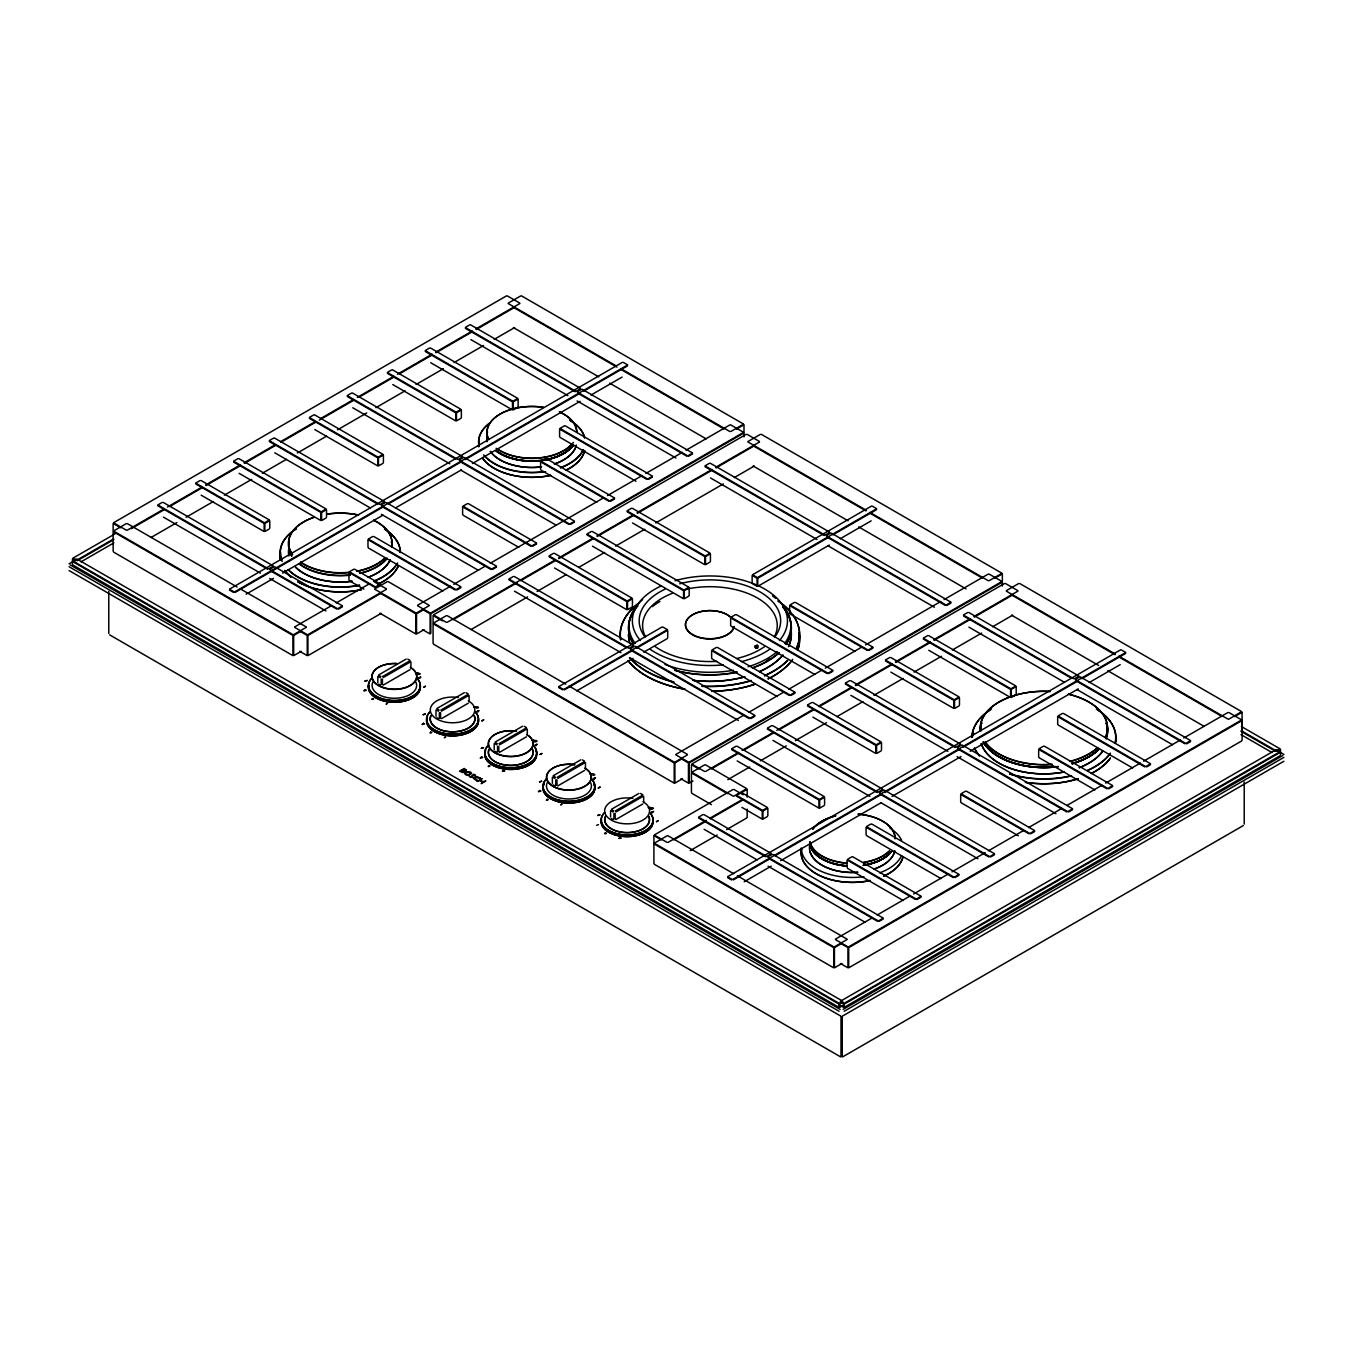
<?xml version="1.0" encoding="UTF-8"?>
<svg xmlns="http://www.w3.org/2000/svg" width="1353" height="1353" viewBox="0 0 1353 1353"><rect width="100%" height="100%" fill="white"/><g stroke="black" fill="none" stroke-linecap="round" stroke-linejoin="round"><path stroke-width="1.5" d="M847.993 967.31L847.993 948.182M848.686 967.31L848.686 948.182M1242.088 740.192L1242.088 720.659M1244.219 824.078L1244.219 782.051M386.992 703.272L386.112 704.22L387.516 703.357M445.171 736.878L444.308 737.808L445.695 736.945M561.546 804.054L560.683 805.001L562.07 804.139M415.625 673.253L417.908 673.27L415.963 673.709M473.804 706.841L476.087 706.858L474.159 707.298M755.684 647.157L755.82 648.273L757.46 648.188M757.595 645.922L755.549 645.922M757.325 648.273L756.902 646.971M113.618 522.715L506.411 295.935M157.912 504.889L162.242 502.386M195.796 483.021L200.126 480.518M233.663 461.153L237.993 458.65M269.315 440.571L273.644 438.068M309.414 417.417L313.744 414.914M347.281 395.55L351.611 393.046M387.398 372.396L391.727 369.893M425.265 350.528L429.594 348.025M465.364 327.375L469.694 324.872M113.618 530.951L126.336 523.594M508.305 303.072L520.685 295.935M72.91 558.18L114.988 533.894M72.91 560.852L76.022 559.043M69.121 563.778L74.584 560.632M127.283 530.19L163.781 509.117M167.434 507.02L202.121 486.995M205.774 484.881L240.445 464.857M244.098 462.743L275.133 444.833M280.612 441.67L315.283 421.646M320.762 418.483L353.623 399.524M357.277 397.41L393.774 376.337M397.427 374.223L432.114 354.198M435.767 352.101L472.265 331.011M475.918 328.914L519.738 303.613M76.935 560.108L113.534 539.001M131.275 528.685L164.136 509.726M169.615 506.563L202.46 487.587M206.113 485.473L240.8 465.466M244.453 463.352L275.488 445.441M280.95 442.279L315.638 422.254M319.291 420.14L353.979 400.116M359.441 396.953L394.129 376.929M399.609 373.766L432.47 354.807M436.106 352.693L472.62 331.62M476.273 329.506L514.597 307.385M77.273 560.7L113.872 539.576M80.943 561.884L113.872 542.874M151.012 537.513L176.905 522.562M186.037 517.286L213.419 501.489M224.361 495.164L251.743 479.351M262.364 473.229L286.43 459.327M297.389 453.001L326.597 436.14M337.54 429.814L366.748 412.953M375.88 407.693L405.088 390.831M416.031 384.506L443.412 368.692M454.016 362.57L483.579 345.505M494.183 339.383L514.597 327.595M264.968 522.562L268.959 520.262M378.603 456.959L382.578 454.659M456.57 411.938L460.561 409.638M265.323 523.154L269.298 520.854M378.941 457.568L382.933 455.268M456.925 412.547L460.899 410.247M264.968 531.475L269.298 528.972M378.603 465.872L382.933 463.369M456.57 420.851L460.899 418.348M321.726 511.586L325.701 509.286M513.328 400.978L517.303 398.678M322.065 512.195L326.056 509.895M513.666 401.57L517.658 399.27M321.726 520.499L326.056 517.996M513.328 409.874L517.658 407.388M229.536 589.147L622.329 362.367M269.044 568.649L273.018 566.349M380.43 504.331L384.421 502.031M458.413 459.31L462.388 457.01M576.496 391.135L580.471 388.835M269.974 569.19L273.966 566.89M381.377 504.872L385.368 502.572M459.36 459.851L463.335 457.551M577.427 391.677L581.418 389.376M234.813 591.785L627.268 365.209M235.151 592.394L383 507.037M388.48 503.874L461.491 461.711M465.144 459.614L580.149 393.216M583.803 391.102L627.606 365.817M246.111 594.187L273.492 578.374M282.608 573.097L383 515.138M395.431 507.967L461.491 469.829M472.451 463.504L580.149 401.317M591.092 394.991L622.126 377.081M368.456 538.968L372.785 536.464M560.057 428.343L564.387 425.857M349.446 571.727L353.776 569.224M463.064 506.123L467.394 503.637M541.048 461.119L545.377 458.616M294.734 626.879L331.164 605.84M336.271 602.897L369.403 583.769M338.081 608.512L342.072 606.212M375.965 586.644L379.939 584.344M293.787 634.557L306.167 627.42M338.436 609.104L342.41 606.804M376.303 587.236L380.294 584.936M294.142 635.166L301.212 631.09M374.933 588.809L387.313 581.655M308.044 634.557L386.366 589.35M308.399 635.166L381.242 593.104M293.787 655.579L301.212 651.3M308.044 655.579L381.242 613.315M417.603 605.214L450.481 586.238M453.779 584.327L485.169 566.197M490.31 563.237L603.861 497.667M607.514 495.57L642.218 475.529M645.871 473.432L682.386 452.342M686.039 450.228L729.859 424.927M456.502 589.401L460.494 587.101M492.154 568.835L496.145 566.535M532.253 545.682L536.245 543.382M570.137 523.814L574.112 521.514M610.237 500.661L614.211 498.361M648.104 478.793L652.095 476.493M688.203 455.64L692.195 453.34M416.673 612.892L429.036 605.755M730.806 431.522L743.169 424.385M456.857 590.009L460.832 587.709M492.492 569.427L496.483 567.127M532.608 546.274L536.583 543.974M570.476 524.406L574.467 522.106M610.575 501.253L614.566 498.953M648.459 479.385L652.434 477.085M688.559 456.232L692.533 453.931M417.012 613.501L424.081 609.408M736.455 429.07L743.524 424.994M430.93 612.892L743.169 432.622M431.269 613.501L743.524 433.214M433.552 614.82L746.146 434.347M509.049 578.983L513.379 576.479M549.149 555.829L553.478 553.326M587.016 533.961L591.346 531.458M627.132 510.808L631.462 508.305M705.099 465.787L709.429 463.284M433.552 623.04L446.27 615.7M748.04 441.484L760.42 434.347M416.673 633.914L424.081 629.635M447.217 622.295L554.95 560.108M558.603 557.994L593.307 537.97M596.944 535.856L633.475 514.766M637.128 512.652L711.982 469.44M715.636 467.326L759.473 442.025M453.035 619.742L516.947 582.839M520.601 580.725L555.305 560.7M558.958 558.586L593.646 538.562M597.299 536.448L633.813 515.375M637.466 513.261L712.338 470.032M715.991 467.935L754.331 445.797M378.654 674.944L406.103 659.097M382.628 676.517L409.469 661.025M383.237 677.582L410.077 662.091M470.962 629.619L527.569 596.927M537.04 591.464L566.247 574.585M578.695 567.414L604.605 552.447M615.564 546.122L644.772 529.26M655.731 522.934L723.297 483.934M734.256 477.609L754.331 466.007M383.237 685.092L410.077 669.6M419.802 678.411L418.72 677.785L420.901 677.041L419.379 677.904M436.85 708.532L464.299 692.685M627.64 600.749L631.631 598.449M705.623 555.728L709.598 553.428M627.995 601.341L631.969 599.041M705.962 556.32L709.953 554.02M440.807 710.122L467.648 694.613M441.433 711.188L468.273 695.696M627.64 609.662L631.969 607.159M705.623 564.641L709.953 562.138M441.433 718.68L468.273 703.188M684.381 589.773L688.373 587.473M684.736 590.382L688.711 588.081M477.998 712.016L476.916 711.374L479.08 710.629L477.575 711.492M684.381 598.686L688.711 596.183M558.789 686.631L661.955 627.065M752.606 574.721L871.383 506.157M629.483 648.104L633.458 645.804M825.533 534.925L829.524 532.625M630.43 648.662L634.405 646.362M826.48 535.467L830.454 533.167M564.049 689.269L666.877 629.906M757.883 577.359L876.304 508.999M564.404 689.878L632.95 650.303M636.553 648.205L667.232 630.515M758.238 577.968L829.288 536.938M832.924 534.841L876.643 509.591M576.682 690.893L632.95 658.404M643.774 652.163L667.232 638.616M757.883 586.272L829.288 545.056M840.213 538.748L871.18 520.854M495.029 742.137L522.495 726.273M499.003 743.71L525.843 728.218M499.612 744.776L526.452 729.284M731.11 617.154L735.457 614.651M499.612 752.285L526.452 736.793M536.008 741.106C531.797 743.169 540.608 740.48 535.348 740.869M536.177 745.604L535.095 744.979L537.276 744.218L535.754 745.097M712.118 649.914L716.447 647.41M790.084 604.892L794.431 602.389M553.225 775.726L580.674 759.879M557.182 777.298L584.022 761.807M557.808 778.381L584.648 762.872M557.808 785.873L584.648 770.381M594.373 779.193L593.29 778.567L595.455 777.823L593.95 778.685M675.959 754.365L743.524 715.365M748.666 712.405L783.708 692.161M788.833 689.201L822.049 670.023M825.347 668.111L862.216 646.835M865.531 644.924L940.741 601.51M944.039 599.599L988.214 574.095M750.509 717.986L754.5 715.686M790.609 694.833L794.6 692.533M828.493 672.965L832.467 670.665M868.592 649.812L872.567 647.512M946.559 604.791L950.55 602.491M675.029 762.06L687.392 754.906M989.161 580.691L1001.524 573.554M750.847 718.595L754.839 716.295M790.964 695.442L794.938 693.142M828.831 673.574L832.822 671.274M868.93 650.421L872.922 648.121M946.914 605.4L950.888 603.1M675.367 762.652L682.436 758.576M994.81 578.221L1001.88 574.146M689.286 762.06L1001.524 581.773M689.624 762.652L1001.88 582.382M611.404 809.314L638.87 793.467M691.907 763.971L1004.501 583.498M615.378 810.904L642.218 795.412M615.987 811.969L642.827 796.477M731.753 748.716L736.083 746.213M767.405 728.134L771.734 725.648M807.504 704.981L811.834 702.495M845.371 683.113L849.701 680.627M885.471 659.96L889.817 657.473M923.355 638.109L927.684 635.606M963.454 614.955L967.784 612.452M691.907 772.208L704.625 764.868M1006.395 590.635L1018.758 583.498M675.029 783.066L682.436 778.787M615.987 819.478L642.827 803.97M705.573 771.464L738.434 752.488M742.087 750.374L773.138 732.447M776.791 730.349L813.305 709.26M818.785 706.097L851.646 687.121M855.299 685.007L891.83 663.934M895.483 661.82L930.171 641.796M933.824 639.681L970.338 618.592M973.991 616.494L1017.828 591.193M711.39 768.893L738.789 753.08M744.268 749.917L773.476 733.055M778.956 729.893L813.66 709.868M819.14 706.706L852.001 687.713M855.654 685.616L892.168 664.526M895.821 662.412L930.526 642.387M934.179 640.273L970.693 619.2M974.346 617.086L1012.687 594.948M689.286 783.066L692.939 780.969M652.552 812.798L651.469 812.172L653.651 811.411L652.129 812.274M727.829 779.632L749.748 766.982M760.352 760.843L786.262 745.892M795.395 740.615L826.429 722.705M837.05 716.566L862.96 701.615M873.92 695.29L903.127 678.411M914.087 672.086L941.468 656.273M952.427 649.947L981.652 633.086M992.612 626.76L1012.687 615.158M654.378 834.919L733.038 789.492M733.986 796.105L746.349 788.951M698.672 817.094L703.002 814.591M736.556 795.226L740.886 792.723M739.634 793.636L746.704 789.56M654.378 843.156L667.097 835.799M668.044 842.395L706.283 820.324M709.936 818.21L742.712 799.285M673.845 839.841L704.812 821.964M710.274 818.819L743.068 799.894M690.233 850.597L717.208 835.021M726.662 829.575L746.704 818.007M763.058 810.126L767.05 807.826M876.693 744.539L880.668 742.239M954.66 699.518L958.651 697.218M763.413 810.735L767.388 808.434M877.032 745.131L881.023 742.831M955.015 700.11L958.989 697.81M763.058 819.039L767.388 816.535M876.693 753.435L881.023 750.949M954.66 708.414L958.989 705.928M819.817 799.166L823.791 796.866M1011.418 688.542L1015.393 686.242M820.155 799.758L824.146 797.458M1011.756 689.134L1015.748 686.834M819.817 808.062L824.146 805.576M1011.418 697.455L1015.748 694.952M727.626 876.727L1120.419 649.93M767.134 856.212L771.109 853.912M878.52 791.894L882.511 789.594M956.503 746.873L960.478 744.573M1074.586 678.699L1078.561 676.399M768.064 856.753L772.056 854.453M879.467 792.435L883.458 790.135M957.45 747.414L961.425 745.114M1075.517 679.257L1079.508 676.957M732.886 879.365L1125.341 652.789M733.241 879.957L769.756 858.884M775.218 855.722L881.091 794.6M884.744 792.486L959.581 749.291M963.235 747.177L1078.24 680.779M1081.893 678.682L1125.696 653.381M744.201 881.75L771.227 866.14M780.698 860.677L881.091 802.701M892.05 796.393L961.07 756.547M970.186 751.27L1078.24 688.897M1089.182 682.572L1120.216 664.644M866.546 826.531L870.875 824.045M1058.147 715.923L1062.477 713.42M847.536 859.307L851.866 856.804M961.154 793.704L965.484 791.201M1039.138 748.683L1043.467 746.179M835.494 939.083L872.009 918.01M877.133 915.051L910.332 895.872M913.647 893.961L948.673 873.75M951.971 871.839L985.17 852.661M988.485 850.766L1023.511 830.539M1028.635 827.579L1061.834 808.401M1066.976 805.441L1102.002 785.214M1105.655 783.116L1140.325 763.092M1143.64 761.181L1180.492 739.905M1183.79 737.994L1227.949 712.507M878.841 920.716L882.832 918.416M916.725 898.849L920.7 896.549M954.592 876.981L958.584 874.681M990.244 856.398L994.235 854.098M1030.343 833.245L1034.335 830.945M1068.227 811.377L1072.202 809.077M1108.327 788.224L1112.301 785.924M1146.194 766.356L1150.185 764.056M1186.293 743.203L1190.285 740.903M834.547 946.762L846.927 939.625M1228.896 719.103L1241.259 711.949M879.196 921.308L883.171 919.008M917.063 899.441L921.055 897.14M954.947 877.573L958.922 875.273M990.582 856.99L994.573 854.69M1030.698 833.837L1034.673 831.537M1068.566 811.986L1072.557 809.686M1108.665 788.833L1112.656 786.533M1146.549 766.965L1150.524 764.665M1186.649 743.812L1190.623 741.512M834.902 947.371L841.972 943.295M1234.545 716.633L1241.614 712.557M848.805 946.762L1241.259 720.185M849.16 947.371L1241.614 720.794M834.547 967.784L841.972 963.505M848.805 967.784L1241.614 741.004M840.365 1001.271L1276.065 749.714M839.79 1003.199L842.547 1001.609M1276.978 750.78L1279.752 749.19M840.128 1003.791L842.885 1002.184M1277.317 751.372L1280.09 749.782M844.39 1003.199L1279.752 751.845M844.729 1003.791L1280.09 752.437M839.79 1007.275L842.885 1005.482M844.39 1007.275L1280.09 755.735M843.088 1009.389L1282.813 755.532M844.171 1011.266L1283.879 757.392M843.088 1015.748L1283.879 761.265M842.462 1056.981L1243.373 825.533M757.46 645.415L755.363 645.736L755.278 647.647M521.615 295.935L743.524 424.047M761.35 434.347L1001.88 573.198M1019.705 583.498L1241.614 711.61M623.276 362.367L627.606 364.87M872.313 506.157L876.643 508.66M1121.366 649.93L1125.696 652.434M507.358 295.935L519.738 303.072M730.806 424.927L743.524 432.283M747.093 434.347L759.473 441.484M989.161 574.095L1001.88 581.435M1005.448 583.498L1017.828 590.635M1228.896 712.507L1241.614 719.847M1241.378 726.51L1280.09 748.852M508.305 303.613L615.446 365.479M620.892 368.625L729.859 431.522M748.04 442.025L866.309 510.301M869.945 512.415L988.214 580.691M1006.395 591.193L1115.362 654.091M1118.982 656.188L1227.949 719.103M513.413 307.368L616.917 367.12M620.553 369.217L724.058 428.986M753.147 445.78L865.954 510.91M869.607 513.007L982.413 578.137M1011.503 594.931L1115.007 654.7M1118.643 656.797L1222.148 716.549M1276.978 749.714L1280.09 751.524M1278.399 751.287L1283.879 754.45M1241.344 730.738L1276.065 750.78M1241.005 731.33L1275.727 751.372M1241.005 734.628L1272.057 752.556M513.413 327.578L598.753 376.861M609.662 383.153L706.249 438.913M753.147 465.99L848.111 520.82M858.681 526.926L966.042 588.893M1011.503 615.141L1098.67 665.473M1107.752 670.716L1204.339 726.476M470.641 324.872L580.471 388.294M582.365 389.376L692.533 452.984M710.376 463.284L829.524 532.067M831.402 533.167L950.888 602.153M968.731 612.452L1078.916 676.06M1080.455 676.957L1190.623 740.565M465.72 327.73L575.549 391.135M577.427 392.218L687.273 455.64M705.454 466.125L824.586 534.925M826.48 536.008L945.629 604.791M963.81 615.294L1073.639 678.699M1075.517 679.798L1185.363 743.203M465.364 328.322L575.194 391.727M578.915 393.875L686.918 456.232M705.099 466.734L824.248 535.517M827.935 537.648L945.273 605.4M963.454 615.886L1071.458 678.242M1077.005 681.455L1185.008 743.812M470.861 339.603L567.871 395.617M577.088 400.928L675.942 458.007M710.511 477.964L817.026 539.458M827.935 545.766L934.449 607.26M968.951 627.166L1064.49 682.335M1077.005 689.556L1172.544 744.725M430.542 348.025L517.658 398.323M565.317 425.857L652.434 476.138M928.632 635.606L1015.748 685.903M1063.407 713.42L1150.524 763.718M425.603 350.884L512.381 400.978M560.396 428.698L647.174 478.793M923.693 638.447L1010.471 688.542M1058.486 716.261L1145.247 766.356M425.265 351.476L512.026 401.57M560.057 429.29L646.819 479.385M923.355 639.039L1010.116 689.134M1058.147 716.87L1144.909 766.965M430.694 362.722L512.381 409.874M560.057 437.408L635.978 481.245M928.784 650.286L1010.471 697.455M1058.147 724.971L1132.596 767.963M752.961 575.059L756.936 577.359M752.606 575.668L756.598 577.968M392.658 369.893L460.899 409.299M546.324 458.616L614.566 498.005M632.392 508.305L709.953 553.089M795.361 602.389L872.922 647.174M890.748 657.473L958.989 696.863M1044.415 746.179L1112.656 785.586M387.736 372.735L455.64 411.938M541.386 461.458L609.29 500.661M627.471 511.146L704.676 555.728M790.44 605.248L867.645 649.812M885.826 660.315L953.73 699.518M1039.476 749.021L1107.38 788.224M752.606 583.769L756.936 586.272M387.398 373.343L455.284 412.547M541.048 462.049L608.951 501.253M627.132 511.755L704.338 556.32M790.084 605.84L867.307 650.421M885.471 660.907L953.375 700.11M1039.138 749.63L1107.042 788.833M392.742 384.54L455.64 420.851M541.048 470.167L596.791 502.352M632.511 522.968L704.676 564.641M790.084 613.958L855.079 651.469M890.832 672.12L953.73 708.414M1039.138 757.731L1094.865 789.915M352.558 393.046L462.743 456.671M464.282 457.551L574.467 521.159M592.293 531.458L688.711 587.134M736.387 614.651L832.822 670.327M850.648 680.627L960.478 744.032M962.372 745.114L1072.557 808.739M347.636 395.888L457.466 459.31M459.36 460.392L569.19 523.814M587.371 534.3L683.451 589.773M731.466 617.492L827.546 672.965M845.726 683.468L955.556 746.873M957.45 747.972L1067.28 811.377M347.281 396.497L455.284 458.853M460.832 462.049L568.835 524.406M587.016 534.909L683.096 590.382M731.11 618.101L827.19 673.574M845.371 684.06L955.218 747.482M958.922 749.63L1066.925 811.986M352.778 407.777L449.805 463.791M460.832 470.167L556.371 525.319M592.462 546.155L683.451 598.686M731.11 626.202L814.861 674.555M850.868 695.341L947.895 751.355M957.095 756.682L1055.949 813.745M314.691 414.914L382.933 454.32M468.341 503.637L536.583 543.027M554.426 553.326L631.969 598.094M717.394 647.41L794.938 692.195M812.781 702.495L881.023 741.884M966.431 791.201L1034.673 830.607M309.752 417.756L377.656 456.959M463.419 506.479L531.306 545.682M549.487 556.168L626.693 600.749M712.456 650.269L789.662 694.833M807.842 705.336L875.746 744.539M961.509 794.042L1029.396 833.245M309.414 418.365L377.301 457.568M463.064 507.071L530.968 546.274M549.149 556.776L626.354 601.341M712.118 650.861L789.323 695.442M807.504 705.928L875.391 745.131M961.154 794.651L1029.058 833.837M662.902 627.065L667.232 629.568M314.775 429.561L377.656 465.872M463.064 515.189L518.808 547.356M554.527 567.989L626.693 609.662M712.118 658.962L777.096 696.491M812.865 717.141L875.746 753.435M961.154 802.752L1018.335 835.765M274.574 438.068L384.759 501.675M386.298 502.572L496.483 566.18M514.309 576.479L633.458 645.263M635.352 646.362L754.839 715.348M772.664 725.648L882.511 789.053M884.388 790.135L994.573 853.76M269.653 440.909L379.483 504.331M381.377 505.413L491.207 568.835M509.388 579.321L628.536 648.104M630.43 649.203L749.562 717.986M767.743 728.489L877.573 791.894M879.467 792.993L989.297 856.398M269.315 441.518L377.318 503.874M382.865 507.071L490.868 569.427M509.049 579.93L626.388 647.664M631.885 650.844L749.224 718.595M767.405 729.081L877.234 792.503M880.955 794.651L988.958 856.99M274.794 452.798L370.333 507.95M381.377 514.326L478.404 570.34M514.461 591.16L620.959 652.653M630.075 657.913L738.383 720.439M772.884 740.362L869.911 796.376M880.955 802.752L977.965 858.766M238.94 458.65L326.056 508.948M373.716 536.464L460.832 586.762M737.03 746.213L824.146 796.511M871.806 824.045L958.922 874.326M234.001 461.491L320.779 511.586M368.794 539.306L455.572 589.401M732.091 749.072L818.869 799.166M866.884 826.886L953.662 876.981M233.663 462.1L320.424 512.195M368.456 539.915L455.217 590.009M731.753 749.663L818.514 799.758M866.546 827.478L953.307 877.573M239.092 473.33L320.779 520.499M368.456 548.016L442.905 591.007M737.182 760.91L818.869 808.062M866.546 835.596L940.995 878.587M388.26 581.655L429.036 605.214M447.217 615.7L565.825 684.178M569.123 686.089L687.392 754.365M705.573 764.868L746.704 788.613M201.056 480.518L269.298 519.924M354.723 569.224L380.294 583.989M559.127 686.969L563.119 689.269M741.816 792.723L767.388 807.487M852.813 856.804L921.055 896.193M417.603 605.755L429.983 612.892M433.907 615.158L446.27 622.295M675.959 754.906L688.339 762.06M692.262 764.327L704.625 771.464M558.789 687.578L562.763 689.878M422.559 609.408L429.628 613.501M433.552 615.75L442.397 620.858M680.914 758.576L687.984 762.652M691.907 764.919L698.977 768.994M374.341 581.858L386.366 588.809M733.986 789.492L743.169 794.803M196.134 483.359L264.038 522.562M349.801 572.082L375.018 586.644M736.895 795.564L762.128 810.126M847.874 859.645L915.778 898.849M195.796 483.968L263.683 523.154M349.446 572.674L374.68 587.236M736.556 796.173L761.773 810.735M847.536 860.237L915.44 899.441M374.933 589.35L415.726 612.892M433.907 623.395L674.082 762.06M692.262 772.546L733.038 796.105M379.905 593.02L415.371 613.501M433.552 623.987L673.726 762.652M691.907 773.155L727.373 793.619M201.157 495.164L264.038 531.475M349.446 580.792L363.856 589.113M741.951 807.403L762.128 819.039M847.536 868.355L903.28 900.54M422.559 629.635L429.983 633.914M680.914 778.787L688.339 783.066M379.905 613.23L415.726 633.914M433.552 644.214L674.082 783.066M691.907 793.365L711.424 804.629M163.189 502.386L273.018 565.791M274.913 566.89L342.41 605.856M703.949 814.591L771.464 853.574M773.003 854.453L883.171 918.061M158.267 505.227L268.097 568.649M269.974 569.731L337.151 608.512M699.027 817.432L766.187 856.212M768.064 857.295L877.911 920.716M157.912 505.836L267.742 569.241M271.446 571.372L336.796 609.104M698.672 818.041L765.832 856.804M769.553 858.952L877.556 921.308M163.409 517.117L260.419 573.131M269.636 578.441L325.904 610.93M704.118 829.288L757.105 859.882M768.064 866.208L865.091 922.222M407.777 659.097L410.077 660.416M465.973 692.685L468.273 694.004M524.169 726.273L526.452 727.61M582.348 759.879L584.648 761.198M640.544 793.467L642.827 794.786M652.264 808.367C654.294 806.659 647.58 809.314 652.011 808.519M127.283 523.594L237.147 587.033M240.445 588.944L306.167 626.879M668.044 835.799L733.749 873.75M737.402 875.848L846.927 939.083M379.263 675.553L380.954 676.517M437.459 709.141L439.133 710.122M495.655 742.746L497.329 743.71M553.834 776.334L555.508 777.298M612.03 809.94L613.704 810.904M229.875 589.485L233.866 591.785M727.965 877.065L731.956 879.365M113.956 523.053L126.336 530.19M229.536 590.094L233.511 592.394M294.734 627.42L307.114 634.557M654.717 835.258L667.097 842.395M835.494 939.625L847.874 946.762M727.626 877.657L731.601 879.957M113.618 523.662L120.688 527.738M299.689 631.09L306.759 635.166M378.654 676.618L380.328 677.582M436.85 710.224L438.524 711.188M495.029 743.812L496.703 744.776M553.225 777.4L554.899 778.381M611.404 811.005L613.078 811.969M654.378 835.866L661.448 839.942M840.45 943.295L847.519 947.371M113.956 531.289L292.84 634.557M378.654 684.128L380.328 685.092M436.85 717.716L438.524 718.68M495.029 751.321L496.703 752.285M553.225 784.909L554.899 785.873M611.404 818.497L613.078 819.478M654.717 843.494L833.6 946.762M113.618 531.881L292.502 635.166M654.378 844.086L833.262 947.371M299.689 651.3L307.114 655.579M840.45 963.505L847.874 967.784M598.5 824.637L596.588 825.279M113.618 552.109L292.84 655.579M654.378 864.313L833.6 967.784M76.935 559.043L842.547 1001.068M73.248 558.518L76.022 560.108M840.703 1001.609L843.477 1003.199M72.91 559.11L75.683 560.7M840.365 1002.184L843.139 1003.791M73.248 561.174L838.86 1003.199M72.91 561.766L838.522 1003.791M840.365 1005.482L843.477 1007.275M72.91 565.064L838.86 1007.275M70.187 564.861L840.162 1009.389M69.121 566.721L839.08 1011.266M69.121 570.594L840.162 1015.748M109.627 634.861L840.788 1056.981M757.325 645.33L757.866 647.647M1280.547 749.647L1280.547 754.94M1242.088 712.422L1242.088 731.956M1057.674 716.735L1057.674 724.159M1038.664 749.494L1038.664 756.919M1016.204 686.715L1016.204 694.14M1011.283 689.962L1011.283 696.981M1010.59 689.962L1010.59 696.981M1002.353 574.027L1002.353 586.069M960.681 794.515L960.681 801.94M959.463 697.691L959.463 705.099M954.541 700.922L954.541 707.957M953.848 700.922L953.848 707.957M881.496 742.696L881.496 750.12M876.558 745.943L876.558 752.961M875.865 745.943L875.865 752.961M866.072 827.359L866.072 834.784M847.063 860.119L847.063 867.544M844.272 1004.586L844.272 1006.818M843.596 1004.586L843.596 1006.818M842.242 1016.221L842.242 1056.152M841.008 1016.221L841.008 1056.152M839.655 1004.586L839.655 1006.818M838.978 1004.586L838.978 1006.818M834.429 948.182L834.429 967.31M833.736 948.182L833.736 967.31M824.603 797.34L824.603 804.747M819.681 800.57L819.681 807.606M818.988 800.57L818.988 807.606M789.628 605.704L789.628 613.129M767.861 808.299L767.861 815.724M762.94 811.546L762.94 818.565M762.246 811.546L762.246 818.565M757.765 578.78L757.765 585.798M757.595 645.618C757.308 648.51 753.587 643.554 755.634 648.002M757.511 645.601L757.511 648.002M757.071 578.78L757.071 585.798M756.919 645.398L756.919 648.205M756.226 645.398L756.226 648.205M752.133 575.532L752.133 582.957M747.177 789.425L747.177 797.069M747.177 809.128L747.177 817.178M743.998 424.859L743.998 436.918M730.654 617.966L730.654 625.39M711.644 650.725L711.644 658.15M710.426 553.901L710.426 561.326M705.488 557.148L705.488 564.167M704.795 557.148L704.795 564.167M691.434 764.783L691.434 792.554M689.184 587.946L689.184 595.371M689.151 763.464L689.151 782.592M688.457 763.464L688.457 782.592M684.263 591.193L684.263 598.212M683.569 591.193L683.569 598.212M674.893 763.464L674.893 782.592M674.2 763.464L674.2 782.592M667.706 630.38L667.706 637.804M653.905 835.731L653.905 863.485M643.673 796.24L643.673 802.532M632.443 598.922L632.443 606.347M627.521 602.17L627.521 609.188M626.828 602.17L626.828 609.188M615.158 813.424L615.158 818.988M613.924 813.424L613.924 818.988M610.575 810.768L610.575 817.06M585.477 762.652L585.477 768.927M559.584 429.172L559.584 436.579M556.962 779.818L556.962 785.4M555.728 779.818L555.728 785.4M552.379 777.18L552.379 783.455M540.574 461.931L540.574 469.356M527.298 729.047L527.298 735.339M518.131 399.135L518.131 406.56M513.193 402.382L513.193 409.401M512.499 402.382L512.499 409.401M498.783 746.23L498.783 751.794M497.549 746.23L497.549 751.794M494.2 743.575L494.2 749.866M469.102 695.459L469.102 701.733M462.608 506.952L462.608 514.377M461.373 410.111L461.373 417.536M456.451 413.358L456.451 420.377M455.758 413.358L455.758 420.377M440.588 712.642L440.588 718.206M439.353 712.642L439.353 718.206M436.004 709.987L436.004 716.261M433.078 615.632L433.078 643.385M430.795 614.313L430.795 633.441M430.102 614.313L430.102 633.441M416.538 614.313L416.538 633.441M415.845 614.313L415.845 633.441M410.923 661.871L410.923 668.145M383.406 455.132L383.406 462.557M382.409 679.037L382.409 684.601M381.174 679.037L381.174 684.601M378.468 458.379L378.468 465.398M377.775 458.379L377.775 465.398M377.825 676.399L377.825 682.673M367.982 539.779L367.982 547.204M348.973 572.556L348.973 579.963M326.53 509.76L326.53 517.184M321.591 513.007L321.591 520.026M320.898 513.007L320.898 520.026M307.926 635.978L307.926 655.106M307.232 635.978L307.232 655.106M293.669 635.978L293.669 655.106M292.975 635.978L292.975 655.106M269.771 520.736L269.771 528.16M264.85 523.983L264.85 531.002M264.156 523.983L264.156 531.002M113.145 523.526L113.145 551.28M108.781 591.379L108.781 633.407M72.453 558.975L72.453 564.269M649.66 812.544A26.028 15.018 0 0 1 627.115 835.089A26.028 15.018 0 0 1 604.588 812.544M649.491 812.443A25.825 14.917 0 0 1 627.115 834.818A25.825 14.917 0 0 1 604.757 812.443M652.924 819.597A26.028 15.018 0 0 1 627.115 836.594A25.825 14.917 0 0 1 601.51 819.783M601.324 819.597A26.028 15.018 0 0 0 627.115 836.594A25.825 14.917 0 0 0 652.721 819.783M591.464 778.956A26.028 15.018 0 0 1 568.936 801.5A26.028 15.018 0 0 1 546.392 778.956M591.295 778.854A25.825 14.917 0 0 1 568.936 801.213A25.825 14.917 0 0 1 546.561 778.854M594.068 784.08A26.028 15.018 0 0 1 568.936 802.989A26.028 15.018 0 0 1 543.788 784.08M593.882 784.266A25.825 14.917 0 0 1 568.936 803.039A25.825 14.917 0 0 1 543.991 784.266M533.285 745.368A26.028 15.018 0 0 1 510.741 767.895A26.028 15.018 0 0 1 488.213 745.368M533.116 745.249A25.825 14.917 0 0 1 510.741 767.625A25.825 14.917 0 0 1 488.382 745.249M535.873 750.492A26.028 15.018 0 0 1 510.741 769.4A26.028 15.018 0 0 1 485.609 750.492M536.346 756.479A25.825 14.917 0 0 1 507.375 769.316A25.825 14.917 0 0 1 485.135 752.589M475.089 711.763A26.028 15.018 0 0 1 452.562 734.307A26.028 15.018 0 0 1 430.017 711.763M474.92 711.661A25.825 14.917 0 0 1 452.562 734.036A25.825 14.917 0 0 1 430.186 711.661M478.353 718.815A26.028 15.018 0 0 1 452.562 735.812A26.028 15.018 0 0 1 426.753 718.815M478.387 720.946A25.825 14.917 0 0 1 450.87 735.812A25.825 14.917 0 0 1 426.939 718.984M416.91 678.174A26.028 15.018 0 0 1 394.366 700.702A26.028 15.018 0 0 1 371.821 678.174M416.741 678.073A25.825 14.917 0 0 1 394.366 700.431A25.825 14.917 0 0 1 372.007 678.073M420.174 685.227A26.028 15.018 0 0 1 394.366 702.207A26.028 15.018 0 0 1 368.557 685.227M420.191 687.341A25.825 14.917 0 0 1 392.674 702.224A25.825 14.917 0 0 1 368.76 685.396M642.996 801.686A22.46 12.972 0 0 1 636.62 822.624A22.46 12.972 0 0 1 604.74 811.986A22.46 12.972 0 0 1 632.933 798.338M648.814 816.265A22.46 12.972 0 0 1 627.115 832.602A22.46 12.972 0 0 1 605.417 816.265M648.628 816.451A22.274 12.853 0 0 1 627.115 832.636A22.274 12.853 0 0 1 605.603 816.451M584.817 768.098A22.46 12.972 0 0 1 578.424 789.019A22.46 12.972 0 0 1 546.544 778.398A22.46 12.972 0 0 1 574.737 764.733M586.593 769.282A22.274 12.853 0 0 1 576.547 789.188A22.274 12.853 0 0 1 546.68 777.671A22.274 12.853 0 0 1 574.687 764.682M590.635 782.677A22.46 12.972 0 0 1 568.936 798.997A22.46 12.972 0 0 1 547.238 782.677M526.621 734.493A22.46 12.972 0 0 1 520.245 755.431A22.46 12.972 0 0 1 488.365 744.81A22.46 12.972 0 0 1 516.558 731.144A22.274 12.853 0 0 0 488.501 744.065A22.274 12.853 0 0 0 518.351 755.6A22.274 12.853 0 0 0 528.414 735.677M532.439 749.072A22.46 12.972 0 0 1 510.741 765.409A22.274 12.853 0 0 1 489.228 749.274M489.042 749.072A22.46 12.972 0 0 0 510.741 765.409A22.274 12.853 0 0 0 532.253 749.274M468.307 700.82A22.274 12.853 0 0 1 461.965 721.572A22.274 12.853 0 0 1 430.372 711.035A22.274 12.853 0 0 1 458.312 697.505M474.26 715.483A22.46 12.972 0 0 1 452.562 731.821A22.274 12.853 0 0 1 431.049 715.669M430.863 715.483A22.46 12.972 0 0 0 452.562 731.821A22.274 12.853 0 0 0 474.057 715.669M410.247 667.317A22.46 12.972 0 0 1 404.733 687.984A22.46 12.972 0 0 1 372.244 678.732A22.46 12.972 0 0 1 397.292 663.63A22.274 12.853 0 0 0 372.295 678.005A22.274 12.853 0 0 0 402.89 688.203A22.274 12.853 0 0 0 412.039 668.5M415.878 682.081A22.274 12.853 0 0 1 394.366 698.266A22.274 12.853 0 0 1 372.853 682.081M778.668 600.867A80.96 46.746 0 0 1 784.706 643.436M777.231 651.52A80.96 46.746 0 0 1 748.074 666.775M733.427 670.276A80.96 46.746 0 0 1 664.949 664.424M635.132 643.436A80.96 46.746 0 0 1 637.314 604.876M638.515 603.523A80.96 46.746 0 0 1 642.607 599.582M772.495 595.912A80.96 46.746 0 0 1 775.726 598.33M675.046 580.741A77.544 44.767 0 0 1 764.53 588.944A77.544 44.767 0 0 1 779.463 640.527M769.857 649.136A77.544 44.767 0 0 1 741.343 661.668M723.178 664.847A77.544 44.767 0 0 1 649.981 649.136M640.375 640.527A77.544 44.767 0 0 1 660.721 586.12M679.68 583.819A70.728 40.827 0 0 1 758.695 591.16A70.728 40.827 0 0 1 775.252 636.367M764.597 646.633A70.728 40.827 0 0 1 736.979 658.454M716.853 661.363A70.728 40.827 0 0 1 655.241 646.633M644.569 636.367A70.728 40.827 0 0 1 665.05 589.164M769.857 658.776A77.544 44.767 0 0 1 766.508 660.991M687.239 588.961A67.312 38.865 0 0 1 756.327 597.4A67.312 38.865 0 0 1 774.339 636.84M645.499 636.84A67.312 38.865 0 0 1 672.526 593.24M652.434 606.601A70.728 40.827 0 0 1 659.909 601.51M734.256 626.659A24.54 14.173 0 0 1 699.552 637.652A24.54 14.173 0 0 1 691.823 615.226A24.54 14.173 0 0 1 731.178 617.712M734.053 626.473A24.337 14.054 0 0 1 699.636 637.381A24.337 14.054 0 0 1 691.975 615.141A24.337 14.054 0 0 1 731.009 617.611M901.622 855.62A51.042 29.462 0 0 1 879.738 872.837M863.907 876.676A51.042 29.462 0 0 1 801.28 847.993M889.953 828.087A51.042 29.462 0 0 1 901.622 840.365M903.111 856.652A51.228 29.58 0 0 1 883.509 876.254A51.042 29.462 0 0 0 902.925 856.804M801.534 848.94A51.228 29.58 0 0 0 870.368 880.482A51.042 29.462 0 0 1 801.72 849.109M1098.044 710.122A71.98 41.554 0 0 1 1115.295 742.949M1110.424 753.435A71.98 41.554 0 0 1 1087.744 770.5M1071.475 775.929A71.98 41.554 0 0 1 1009.575 774.051M979.352 755.904A71.98 41.554 0 0 1 974.38 748.277M971.928 737.52A71.98 41.554 0 0 1 989.804 710.122M1096.319 709.04A71.794 41.453 0 0 1 1115.109 742.78M1110.255 753.232A71.794 41.453 0 0 1 1087.626 770.246M1071.39 775.658A71.794 41.453 0 0 1 1009.659 773.798M979.538 755.701A71.794 41.453 0 0 1 974.583 748.091M972.13 737.368A71.794 41.453 0 0 1 991.529 709.04M1110.424 758.086A71.98 41.554 0 0 1 1091.381 773.426M1078.273 778.702A71.98 41.554 0 0 1 1025.286 782.322A71.794 41.453 0 0 0 1078.189 778.77M972.553 736.759A71.98 41.554 0 0 1 973.636 733.174M1115.633 738.552A71.98 41.554 0 0 1 1115.904 742.171M1110.255 758.204A71.794 41.453 0 0 1 1091.262 773.493M792.858 614.888A89.788 51.837 0 0 1 796.646 648.155M787.666 660.653A89.788 51.837 0 0 1 764.58 675.857M751.372 680.711A89.788 51.837 0 0 1 702.089 686.377M673.76 682.183A89.788 51.837 0 0 1 629.399 657.659M620.57 639.817A89.788 51.837 0 0 1 638.684 603.184M778.195 601.07A89.788 51.837 0 0 1 790.44 611.81M778.043 600.986A89.586 51.718 0 0 1 796.443 647.952M787.497 660.433A89.586 51.718 0 0 1 764.462 675.604M751.287 680.441A89.586 51.718 0 0 1 702.106 686.089M673.845 681.912A89.586 51.718 0 0 1 632.341 660.433M620.773 639.648A89.586 51.718 0 0 1 638.853 603.083M798.93 632.612A89.788 51.837 0 0 1 797.982 649.491M791.691 660.771A89.788 51.837 0 0 1 768.233 678.8M684.804 689.151A89.788 51.837 0 0 1 628.147 660.771M798.744 646.294A89.586 51.718 0 0 1 797.78 649.626M792.689 659.334A89.586 51.718 0 0 1 768.098 678.868M684.855 689.201A89.586 51.718 0 0 1 628.316 660.89M799.065 634.472A89.586 51.718 0 0 1 799.065 644.603M397.613 562.949A60.124 34.721 0 0 1 373.665 581.384M359.594 585.392A60.124 34.721 0 0 1 288.189 569.867M282.185 561.495A60.124 34.721 0 0 1 295.935 529.057M384.59 529.057A60.124 34.721 0 0 1 400.387 552.514M395.634 565.605A59.938 34.603 0 0 1 373.563 581.13M359.526 585.122A59.938 34.603 0 0 1 288.358 569.664M281.762 559.854A59.938 34.603 0 0 1 296.087 528.972M384.455 528.972A59.938 34.603 0 0 1 400.2 552.362M398.34 566.146A60.124 34.721 0 0 1 378.417 584.006M361.454 589.654A60.124 34.721 0 0 1 303.664 584.699M302.125 584.006A60.124 34.721 0 0 1 297.745 581.705M284.722 570.442A60.124 34.721 0 0 0 291.013 577.071A59.938 34.603 0 0 1 284.891 570.56M280.375 560.193A60.124 34.721 0 0 1 280.663 552.633M398.154 566.281A59.938 34.603 0 0 1 378.282 584.073M361.386 589.705A59.938 34.603 0 0 1 303.782 584.767M302.243 584.073A59.938 34.603 0 0 1 297.897 581.79M280.561 560.345A59.938 34.603 0 0 1 280.561 554.307M583.363 449.856A53.308 30.781 0 0 1 560.514 467.85M545.665 471.622A53.308 30.781 0 0 1 483.562 454.896M479.013 445.915A53.308 30.781 0 0 1 489.583 423.168M569.562 420.14A53.308 30.781 0 0 1 584.716 437.882M583.177 449.67A53.105 30.662 0 0 1 560.396 467.597M543.923 471.605A53.105 30.662 0 0 1 485.879 457.06M479.216 445.746A53.105 30.662 0 0 1 489.735 423.066M571.017 421.02A53.105 30.662 0 0 1 584.53 437.729M584.716 450.566A53.308 30.781 0 0 1 566.129 470.117M550.654 475.343A53.308 30.781 0 0 1 482.615 458.329M478.556 446.541A53.308 30.781 0 0 1 479.013 442.532M584.53 450.701A53.105 30.662 0 0 1 566.011 470.201M550.586 475.393A53.105 30.662 0 0 1 482.801 458.43M478.759 446.71A53.105 30.662 0 0 1 479.216 442.702M894.874 850.952A42.924 24.777 0 0 1 873.784 869.167M809.77 844.61A42.924 24.777 0 0 0 846.724 865.937A42.924 24.777 0 0 1 809.77 844.644A42.924 24.777 0 0 0 857.92 872.279A42.738 24.675 0 0 1 809.957 851.088M894.688 851.088A42.738 24.675 0 0 1 873.683 869.235M891.796 850.648A42.738 24.675 0 0 1 863.383 865.041M846.741 865.666A42.738 24.675 0 0 1 812.849 850.648M811.039 847.587A42.738 24.675 0 0 1 809.957 844.424M1072.083 763.718A63.692 36.768 0 0 0 1099.076 749.139A63.692 36.768 0 0 1 1072.083 763.769A63.49 36.649 0 0 0 1098.907 749.291M1058.384 766.559A63.692 36.768 0 0 1 983.191 741.799A63.692 36.768 0 0 0 1058.384 766.61A63.49 36.649 0 0 1 983.377 741.985M1107.346 732.193A63.49 36.649 0 0 1 1106.872 735.372M1098.907 748.919A63.49 36.649 0 0 1 1071.999 763.464M1056.304 766.542A63.49 36.649 0 0 1 985.272 744.624M980.502 728.996A63.49 36.649 0 0 1 980.976 725.8M1102.763 751.169A63.692 36.768 0 0 1 1079.305 767.658M1064.388 771.903A63.692 36.768 0 0 1 981.213 743.474M1102.577 751.287A63.49 36.649 0 0 1 1079.204 767.726M1064.337 771.954A63.49 36.649 0 0 1 981.399 743.609M782.998 607.142A81.484 47.034 0 0 1 786.178 644.518M779.108 652.789A81.484 47.034 0 0 1 752.488 668.061M737.114 672.289A81.484 47.034 0 0 1 674.843 670.411M633.661 644.518A81.484 47.034 0 0 1 631.225 615.784M631.952 614.296A81.484 47.034 0 0 1 638.058 605.772M782.812 607.04A81.281 46.932 0 0 1 785.992 644.332M778.939 652.569A81.281 46.932 0 0 1 752.386 667.807M737.047 672.035A81.281 46.932 0 0 1 674.927 670.141M632.95 642.878A81.281 46.932 0 0 1 634.828 609.831M791.082 630.194A81.484 47.034 0 0 1 788.613 646.463M782.998 655.106A81.484 47.034 0 0 1 759.523 671.612M630.008 643.47A81.484 47.034 0 0 1 628.435 634.303M790.896 630.363A81.281 46.932 0 0 1 788.427 646.599M782.812 655.207A81.281 46.932 0 0 1 759.405 671.68M629.331 640.578A81.281 46.932 0 0 1 628.638 634.456M387.059 558.18A51.634 29.8 0 0 1 360.016 573.114M350.342 574.805A51.634 29.8 0 0 1 299.317 563.727M291.758 555.779A51.634 29.8 0 0 1 289.085 541.69M391.457 541.69A51.634 29.8 0 0 1 391.896 545.58M390.324 559.821A51.82 29.918 0 0 1 368.117 577.308A51.634 29.8 0 0 0 390.138 559.956M352.034 581.215A51.82 29.918 0 0 1 295.394 567.042M288.882 555.982A51.82 29.918 0 0 1 288.882 548.168M352 581.266A51.634 29.8 0 0 1 295.563 567.144M576.293 445.002A44.801 25.876 0 0 1 554.273 464.028A45.004 25.978 0 0 0 575.346 448.181M490.479 451.513A44.801 25.876 0 0 0 541.572 466.87A45.004 25.978 0 0 1 490.293 451.412M487.063 441.619A44.801 25.876 0 0 1 487.452 438.237A44.801 25.876 0 0 1 487.452 431.573M486.86 441.467A45.004 25.978 0 0 1 487.249 438.068M573.266 444.849A44.801 25.876 0 0 1 496.314 450.701M889.496 851.105A42.924 24.777 0 0 1 863.434 862.639M846.724 863.282A42.924 24.777 0 0 1 809.77 841.938M812.663 829.22A42.924 24.777 0 0 1 835.9 815.808A42.738 24.675 0 0 0 812.849 829.101M895.246 838.708A42.924 24.777 0 0 0 857.92 814.134A42.738 24.675 0 0 1 895.06 838.539M889.327 850.885A42.738 24.675 0 0 1 863.383 862.368M846.741 863.011A42.738 24.675 0 0 1 809.957 841.769M891.796 851.02A42.738 24.675 0 0 1 863.383 865.413M846.741 866.038A42.738 24.675 0 0 1 812.849 851.02M811.039 847.959A42.738 24.675 0 0 1 809.957 844.796M1105.435 737.605A63.692 36.768 0 0 0 1068.295 694.123A63.49 36.649 0 0 1 1105.249 737.419M1097.638 747.837A63.692 36.768 0 0 1 1070.206 761.57M1052.228 764.546A63.692 36.768 0 0 1 985.085 742.154M980.485 731.296A63.692 36.768 0 0 1 1050.165 691.501M1097.469 747.617A63.49 36.649 0 0 1 1070.122 761.316M1052.211 764.259A63.49 36.649 0 0 1 985.272 741.951M980.671 731.127A63.49 36.649 0 0 1 1050.148 691.451M1107.346 732.548A63.49 36.649 0 0 1 1106.872 735.744M980.502 729.352A63.49 36.649 0 0 1 980.976 726.172M391.643 546.984A51.82 29.918 0 0 0 373.58 520.161A51.634 29.8 0 0 1 391.457 546.798M385.148 558.028A51.82 29.918 0 0 1 356.921 571.406M350.376 572.42A51.82 29.918 0 0 1 300.569 562.307M292.383 554.527A51.82 29.918 0 0 1 314.353 517.167A51.634 29.8 0 0 0 292.569 554.324M384.979 557.825A51.634 29.8 0 0 1 356.871 571.135M350.342 572.15A51.634 29.8 0 0 1 300.721 562.07M387.059 558.535A51.634 29.8 0 0 1 360.016 573.486M350.342 575.177A51.634 29.8 0 0 1 299.317 564.083M291.758 556.134A51.634 29.8 0 0 1 289.085 542.046M391.457 542.046A51.634 29.8 0 0 1 391.896 545.952M573.452 442.397A45.004 25.978 0 0 1 496.162 448.266M488.399 439.184A45.004 25.978 0 0 1 543.517 407.354A44.801 25.876 0 0 0 488.585 438.981M576.868 432.453A45.004 25.978 0 0 0 559.263 411.836A44.801 25.876 0 0 1 576.682 432.3M570.678 445.222A44.801 25.876 0 0 1 497.549 448.925M573.266 445.222A44.801 25.876 0 0 1 496.314 451.073M487.452 438.693A44.801 25.876 0 0 1 487.452 431.945M472.096 775.878L471.47 777.214L469.271 776.368L472.755 777.417C471.588 772.783 478.59 776.977 473.702 774.237L472.096 775.878M372.447 698.622C369.91 700.583 376.185 698.368 372.447 698.622M430.626 732.21C428.106 734.172 434.364 731.956 430.626 732.21M488.822 765.815C486.285 767.777 492.56 765.544 488.822 765.815M547.001 799.403C544.481 801.365 550.739 799.149 547.001 799.403M605.197 833.008C602.575 834.75 608.816 833.127 605.349 832.856M502.521 771.21L504.601 770.804L502.521 771.21M618.896 838.403L620.976 837.997L618.896 838.403M367.103 680.474L364.972 681.083L367.103 680.474M425.282 714.063L423.151 714.688L425.282 714.063M483.478 747.668L481.347 748.277L483.478 747.668M541.657 781.256L539.526 781.865L541.657 781.256M599.853 814.861L597.722 815.47L599.853 814.861M463.69 771.413L460.798 771.21L462.286 770.364L463.69 771.413M466.328 770.094L462.794 772.597L459.513 771.176L464.231 768.453L466.328 770.094M534.283 740.463L532 740.446L534.283 740.463M592.462 774.051L590.179 774.034L592.462 774.051M650.658 807.64L648.375 807.623L650.658 807.64M475.14 777.485L474.379 778.533L477.44 780.258L476.696 780.681L473.432 778.364L474.379 777.112L476.899 776.504L480.687 778.33L475.14 777.485M466.261 772.343L465.5 773.392L468.121 774.914L470.709 773.426L468.07 771.903L466.261 772.343M465.567 771.937L464.553 773.307L465.652 774.795L468.273 775.455L471.656 773.493L470.523 772.005L465.567 771.937M417.485 673.253L416.031 673.27L417.485 673.253M475.681 706.841L474.21 706.858L475.681 706.841M533.86 740.446L532.405 740.463L533.86 740.446M592.056 774.034L590.584 774.051L592.056 774.034M650.235 807.64L648.78 807.64L650.235 807.64M465.381 770.043L462.895 770.009L465.381 770.043M365.242 689.709L363.822 690.893L366.342 690.334L365.242 689.709M418.466 673.388C416.623 676.026 423.286 673.32 418.466 673.388M425.451 686.292L423.743 687.29L425.451 686.292M423.421 723.297L422.018 724.498L424.538 723.94L423.421 723.297M476.662 706.976C474.683 709.649 481.617 706.875 476.662 706.976M483.647 719.881L481.922 720.878L483.647 719.881M481.617 756.885L480.214 758.086L482.717 757.528L481.617 756.885M535.162 740.632C530.325 743.034 539.373 739.837 535.162 740.632M481.888 778.651L477.169 781.374L479.909 780.58L482.547 782.102L481.178 783.675L485.896 780.952L483.156 781.746L480.518 780.224L481.888 778.651M541.826 753.486L540.118 754.467L541.826 753.486M539.796 790.49L538.393 791.674L540.912 791.133L539.796 790.49M593.037 774.17C591.176 776.808 597.857 774.102 593.037 774.17M600.022 787.074L598.297 788.072L600.022 787.074M652.383 808.299C647.901 810.582 656.357 807.589 652.383 808.299M658.201 820.679L656.493 821.66L658.201 820.679M711.881 691.197A89.788 51.837 0 0 0 754.805 684.263A89.586 51.718 0 0 1 711.864 691.248M863.434 865.311A42.924 24.777 0 0 0 891.982 850.851A42.924 24.777 0 0 1 863.434 865.362M1106.094 738.704A63.692 36.768 0 0 0 1106.094 722.79A63.692 36.768 0 0 1 1106.094 738.755M981.754 722.79A63.692 36.768 0 0 0 980.232 730.755A63.692 36.768 0 0 1 981.754 722.84M692.973 680.305A81.484 47.034 0 0 0 744.996 676.754A81.281 46.932 0 0 1 693.024 680.356M496.162 450.938A45.004 25.978 0 0 0 573.452 445.052A45.004 25.978 0 0 1 496.162 450.989M487.249 431.725A45.004 25.978 0 0 0 487.249 438.507A45.004 25.978 0 0 1 487.249 431.776M358.528 515.07A51.82 29.918 0 0 0 326.851 514.174A51.634 29.8 0 0 1 358.46 515.019"/></g></svg>
